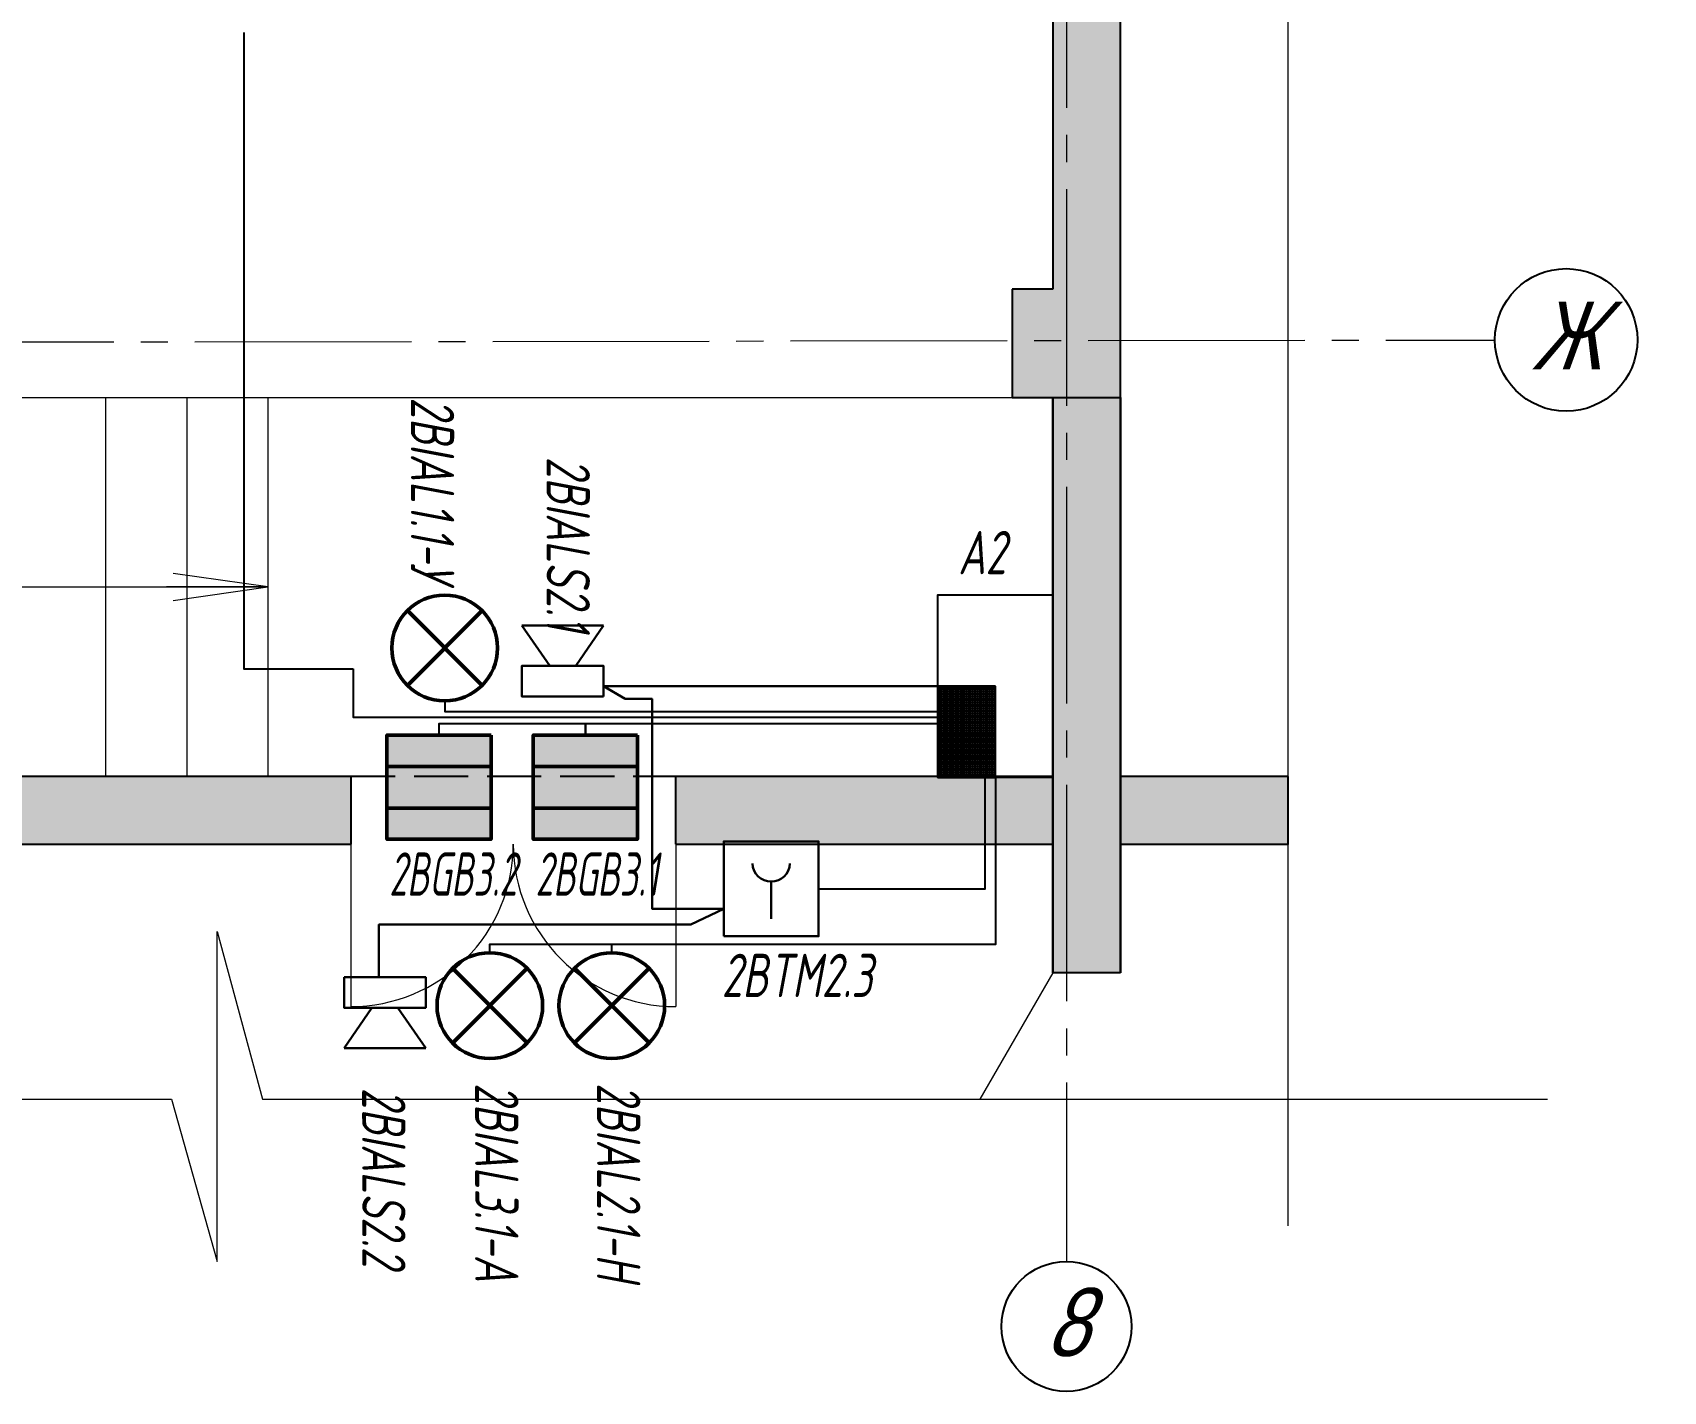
# Model space of a CAD drawing. Header units: millimetres. Extents: x -26895 to 107134, y 1241 to 21401.
# Drawn here: x 59080 to 65105, y 5531 to 10550 of the extents above; entities that cross this region are included whole.
import ezdxf
from ezdxf import colors
from ezdxf.entities.mleader import LeaderData, LeaderLine
from ezdxf.math import Vec2, Vec3

# ---------------------------------------------------------------- set-up
doc = ezdxf.new("R2010")
doc.units = ezdxf.units.MM
for name, pattern in [('1TS06', [15.375, 6, -0.15, 0.075, -0.15, 9]), ('DASHED', [7, 5, -2, 0]), ('LTYPE_2', [270, 200, -70]), ('LTYPE_5', [1100, 800, -100, 100, -100])]:
    doc.linetypes.add(name, pattern=pattern)
for name, color, linetype, lineweight in [('.', 7, 'Continuous', 50), ('4.4.4._Сэндвич', 252, 'Continuous', 53), ('RC-Выноски', 7, 'Continuous', 0), ('ПС', 1, 'Continuous', 50), ('размер КЛАДОЧНЫЙ2', 204, 'Continuous', 5)]:
    doc.layers.add(name, color=color, linetype=linetype, lineweight=lineweight)
for name, color, linetype, lineweight, true_color in [('STANDARD', 18, 'Continuous', 25, 0x000000), ('Общий01', 18, 'Continuous', 13, 0x000000), ('Общий03', 18, 'Continuous', 25, 0x000000), ('Стена', 18, 'Continuous', 50, 0x000000)]:
    doc.layers.add(name, color=color, linetype=linetype, lineweight=lineweight, true_color=true_color)
doc.layers.add('АГПТ', color=7, linetype='Continuous')
doc.styles.add('ARIALUNICODEMS', font='ARIALUNI.ttf')
doc.styles.add('RubezhCAD', font='arial.ttf', dxfattribs={"width": 0.8})
doc.styles.add('Архитектурный', font='isocpeui.ttf')

# ---------------------------------------------------------------- blocks, each defined once
blk = doc.blocks.new('щит01эт')
at = {"layer": 'АГПТ'}
h = blk.add_hatch(color=252, dxfattribs=at)
h.dxf.hatch_style = 1
h.paths.add_polyline_path([(-523351.99676, 497654.33584), (-523552.00448, 497654.33584), (-523552.0045, 495529.33588), (-523351.99676, 495529.33588)])
h.paths.add_polyline_path([(-522732.64126, 496254.33586), (-523351.99675, 496254.33586), (-523351.99675, 496004.3438), (-522732.64126, 496004.3438)])
h.paths.add_polyline_path([(-523552.00448, 497654.33584), (-523601.99674, 497654.33584), (-523601.99674, 495529.33588), (-523552.0045, 495529.33588)])
at = {"layer": 'Стена', "linetype": 'Continuous', "lineweight": 5}
for points in [[(-523351.99674, 498054.33583), (-523351.99669, 503654.3357), (-523601.99669, 503654.3357), (-523601.99675, 498054.33583)], [(-523751.99674, 497654.33584), (-523351.99675, 497654.33583), (-523351.99674, 498054.33583), (-523751.99673, 498054.33583)]]:
    blk.add_hatch(color=252, dxfattribs=at).paths.add_polyline_path(points)
h = blk.add_hatch(color=252, dxfattribs=at)
h.paths.add_polyline_path([(-526195.30239, 496254.34383), (-529702.00438, 496254.34386), (-529702.00438, 496004.34387), (-526195.30239, 496004.34383)])
h.paths.add_polyline_path([(-524995.30241, 496254.34381), (-524995.30241, 496004.34382), (-523602.00452, 496004.34381), (-523602.00452, 496254.3438)])
at = {"layer": 'STANDARD', "color": 252, "linetype": 'Continuous', "lineweight": 13}
for p, q in [((-528002.00451, 497654.34482), (-526502.00455, 497654.34452)), ((-527102.00453, 497654.34458), (-527102.00466, 496254.34475)), ((-526802.00454, 497654.34455), (-526802.00467, 496254.34472)), ((-526502.00455, 497654.34452), (-526502.00467, 496254.34469)), ((-526502.00461, 496954.3446), (-526852.00463, 497004.34461)), ((-528002.00458, 496954.34476), (-526502.00461, 496954.3446)), ((-526502.00461, 496954.3446), (-526877.00464, 496954.3446)), ((-526852.00463, 496904.3446), (-526502.00461, 496954.3446))]:
    blk.add_line(p, q, dxfattribs=at)
at = {"layer": 'АГПТ', "color": 252, "lineweight": 13}
for points in [[(-522732.64126, 494594.96877), (-522732.64126, 500686.39388), (-522132.64124, 500854.33576), (-523351.99672, 500854.33576), (-522732.64126, 501022.27765), (-522732.64126, 509334.35154)], [(-531235.65694, 495062.72859), (-526857.8279, 495062.72859), (-526689.88602, 494462.72857), (-526689.88602, 495682.08404), (-526521.94414, 495062.72859), (-521774.45974, 495062.72859)]]:
    blk.add_lwpolyline(points, dxfattribs=at)
at = {"layer": 'АГПТ', "color": 252}
for points in [[(-523351.99676, 495529.33588), (-523601.99674, 495529.33588), (-523601.99674, 497654.33584), (-523351.99676, 497654.33584)], [(-522732.64126, 496254.33586), (-523351.99675, 496254.33586), (-523351.99675, 496004.3438), (-522732.64126, 496004.3438)]]:
    blk.add_lwpolyline(points, close=True, dxfattribs=at)
at = {"layer": 'Общий01', "color": 252, "linetype": 'LTYPE_5', "lineweight": 5}
for p, q in [((-523552.00436, 509423.699), (-523552.00451, 494462.72854)), ((-531171.35983, 497854.34362), (-521968.955, 497866.36374))]:
    blk.add_line(p, q, dxfattribs=at)
at = {"layer": 'Общий01', "color": 252, "linetype": 'Continuous', "lineweight": 25}
for centre, radius in [((-521705.65336, 497866.70766), 263.30187), ((-523552.00451, 494222.7791), 239.94944)]:
    blk.add_circle(centre, radius, dxfattribs=at)
at = {"layer": 'Общий03', "color": 252, "linetype": 'Continuous', "lineweight": 5}
blk.add_line((-528002.00451, 497654.34482), (-523752.00464, 497654.34478), dxfattribs=at)
at = {"layer": 'Стена', "color": 252, "linetype": 'Continuous', "lineweight": 25}
for p, q in [((-523601.99669, 503654.3357), (-523601.99675, 498054.33583)), ((-523351.99674, 498054.33583), (-523351.99669, 503654.3357)), ((-523751.99673, 498054.33583), (-523751.99674, 497654.33584)), ((-523601.99675, 498054.33583), (-523751.99673, 498054.33583)), ((-523351.99675, 497654.33583), (-523351.99674, 498054.33583)), ((-523751.99674, 497654.33584), (-523601.99674, 497654.33584)), ((-523601.99674, 497654.33584), (-523601.99676, 495854.33588)), ((-523351.99675, 496254.33587), (-523351.99674, 497654.33583)), ((-526195.30239, 496254.34383), (-529702.00438, 496254.34386)), ((-526195.30239, 496254.34383), (-526195.30239, 496004.34383)), ((-524995.30241, 496004.34382), (-524995.30241, 496254.34381)), ((-523602.00452, 496254.3438), (-524995.30241, 496254.34381)), ((-523602.00452, 496004.34381), (-523602.00452, 496254.3438)), ((-523352.00452, 496254.3438), (-523352.00452, 496004.3438)), ((-523351.99676, 495854.33587), (-523351.99675, 496254.33587)), ((-529702.00438, 496004.34387), (-526195.30239, 496004.34383)), ((-524995.30241, 496004.34382), (-523602.00452, 496004.34381)), ((-523601.99676, 495854.33588), (-523601.99676, 495529.33588)), ((-523351.99676, 495529.33588), (-523351.99676, 495854.33587)), ((-523351.99676, 495529.33588), (-523601.99676, 495529.33588))]:
    blk.add_line(p, q, dxfattribs=at)
at = {"layer": 'Стена', "color": 252, "linetype": 'LTYPE_2', "lineweight": 25}
for p, q in [((-523601.99675, 496254.33587), (-529951.99661, 496254.33593)), ((-523601.99676, 495854.33588), (-523601.99675, 496254.33587)), ((-523351.99675, 496254.33587), (-523351.99676, 495854.33587))]:
    blk.add_line(p, q, dxfattribs=at)
at = {"layer": 'Стена', "color": 252, "linetype": 'Continuous', "lineweight": 5}
for p, q in [((-526195.30239, 496004.34383), (-526195.30239, 495404.34385)), ((-524995.30241, 496004.34382), (-524995.30242, 495404.34383)), ((-523601.99676, 495529.33588), (-523871.39262, 495062.72859))]:
    blk.add_line(p, q, dxfattribs=at)
for centre, start, end in [((-526195.30239, 496004.34383), 269.999999418, 0), ((-524995.30241, 496004.34382), 180, 269.999999418)]:
    blk.add_arc(centre, 599.99999, start, end, dxfattribs=at)
at = {"layer": 'Общий01', "color": 252, "linetype": 'Continuous', "lineweight": 25, "style": 'ARIALUNICODEMS', "oblique": 20, "width": 0.8}
for s, p in [('Ж', (-521834.57559, 497757.95767)), ('8', (-523629.69892, 494114.0291))]:
    blk.add_text(s, height=250, rotation=360, dxfattribs=at).set_placement(p)
blk = doc.blocks.new('Геркон')
at = {"ltscale": 50}
h = blk.add_hatch(color=5, dxfattribs=at)
h.paths.add_polyline_path([(184163.6, -2159.3), (184163.6, -2309.3), (184663.6, -2309.3), (184663.6, -2159.3)])
h.paths.add_polyline_path([(184663.6, -2659.3), (184663.6, -2509.3), (184163.6, -2509.3), (184163.6, -2659.3)])
at = {"linetype": '1TS06', "true_color": 0xffffff}
blk.add_hatch(color=7, dxfattribs=at).paths.add_polyline_path([(184163.6, -2309.3), (184163.6, -2509.3), (184663.6, -2509.3), (184663.6, -2309.3)])
at = {"layer": 'ПС', "color": 5}
for p, q in [((184163.6, -2309.3), (184663.6, -2309.3)), ((184163.6, -2509.3), (184663.6, -2509.3))]:
    blk.add_line(p, q, dxfattribs=at)
blk.add_lwpolyline([(184163.6, -2659.3), (184663.6, -2659.3), (184663.6, -2159.3), (184163.6, -2159.3)], close=True, dxfattribs=at)
blk = doc.blocks.new('ЭДУ')
at = {"color": 5, "lineweight": 30}
blk.add_line((-820922.1, 54639.8), (-820922.1, 54738.1), dxfattribs=at)
blk.add_lwpolyline([(-821047.1, 54594.2), (-820797.1, 54594.2), (-820797.1, 54844.2), (-821047.1, 54844.2)], close=True, dxfattribs=at)
blk.add_arc((-820922.1, 54787.6), 49.5, 182.4442, 357.5558, dxfattribs=at)
blk = doc.blocks.new('BIAL')
at = {"layer": 'ПС', "color": 3}
for p, q in [((252503, 344100), (253015, 343588)), ((252503, 343588), (253015, 344100))]:
    blk.add_line(p, q, dxfattribs=at)
blk.add_circle((252759, 343844), 362, dxfattribs=at)
blk = doc.blocks.new('BIAS')
at = {"layer": 'размер КЛАДОЧНЫЙ2', "color": 4, "linetype": 'Continuous', "lineweight": 30}
for p, q in [((-819752.1, 54162.2), (-819654.8, 54229.1)), ((-819654.8, 54229.1), (-819654.8, 54033)), ((-819752.1, 54099.9), (-819654.8, 54033))]:
    blk.add_line(p, q, dxfattribs=at)
blk.add_lwpolyline([(-819825.3, 54033), (-819752.1, 54033), (-819752.1, 54229.1), (-819825.3, 54229.1)], close=True, dxfattribs=at)
blk = doc.blocks.new('монтBTH')
at = {"layer": 'RC-Выноски'}
ml = blk.add_multileader_mtext('Standard', dxfattribs=at)
ml.set_content('плита перекрытия', color=256, style='RubezhCAD')
ml.set_leader_properties()
ml.build(insert=Vec2(0, 0))
ml.multileader.update_dxf_attribs({"text_left_attachment_type": 2, "dogleg_length": 2, "arrow_head_size": 400, "scale": 100})
ctx = ml.context
ctx.base_point, ctx.scale, ctx.char_height, ctx.arrow_head_size, ctx.landing_gap_size, ctx.plane_origin = Vec3(4840785, -930815), 100, 250, 400, 100, Vec3(4361989, -1118802)
ctx.left_attachment, ctx.text_align_type = 2, 1
notes = []
notes.append((ctx, [(1, (1, 1, 0), (4843511, -930815), (-1, 0), 200, [(0, [(4843857, -932126)], 0, [])])]))
ctx.mtext.insert, ctx.mtext.width, ctx.mtext.alignment, ctx.mtext.flow_direction = Vec3(4842048, -930655), 2861.91, 2, 5
for ctx, leaders in notes:
    for number, flags, end, landing, length, lines in leaders:
        leader = LeaderData()
        leader.index, (leader.has_last_leader_line, leader.has_dogleg_vector, leader.attachment_direction) = number, flags
        leader.last_leader_point, leader.dogleg_vector, leader.dogleg_length = Vec3(end), Vec3(landing), length
        for number, points, colour, breaks in lines:
            line = LeaderLine()
            line.index, line.vertices, line.color, line.breaks = number, Vec3.list(points), colors.encode_raw_color(colour), breaks
            leader.lines.append(line)
        ctx.leaders.append(leader)

msp = doc.modelspace()

# ---------------------------------------------------------------- hatches: boundary and pattern name
at = {"layer": '.', "lineweight": 30}
h = msp.add_hatch(dxfattribs=at)
h.set_pattern_fill('ANGLE', color=1)
h.set_pattern_definition([(0, (726515.022, -510640.187), (0, 6.985), [5.08, -1.905]), (90, (726515.022, -510640.187), (-6.985, 4e-16), [5.08, -1.905])])
h.paths.add_polyline_path([(62424.6, 7798.5), (62636.5, 7798.5), (62636.5, 8135.7), (62424.6, 8135.7)])

# ---------------------------------------------------------------- linework, layer by layer
at = {"layer": 'АГПТ', "color": 1}
for points in [[(59860.8, 10549.9), (59860.8, 8199.2), (60264.9, 8199.2)], [(60264.9, 8199.2), (60264.9, 8020.8), (61528.2, 8020.8), (61528.2, 8020.8), (62424.6, 8020.8)], [(60581.9, 7955), (60581.9, 7998.1), (61122.4, 7998.1), (61122.4, 7955), (61122.4, 7998.1), (61551.7, 7998.1), (61551.7, 7998.1), (62424.6, 7998.1)], [(61984.3, 7387.5), (62599.7, 7387.5), (62599.7, 7798.5)]]:
    msp.add_lwpolyline(points, dxfattribs=at)
at = {"layer": 'АГПТ', "color": 1, "elevation": 949.3}
msp.add_lwpolyline([(62848.3, 8473), (62848.3, 7798.5), (62424.6, 7798.5), (62424.6, 8473)], close=True, dxfattribs=at)
at = {"layer": 'АГПТ', "color": 1, "lineweight": 30, "elevation": 949.3}
msp.add_lwpolyline([(62424.6, 8135.7), (61189.8, 8135.7), (61269.6, 8088.8), (61369.2, 8088.8), (61369.2, 7313.8), (61633.9, 7313.8), (61512.5, 7255.1), (61369.2, 7255.1), (60359.9, 7255.1), (60360, 7060.7)], dxfattribs=at)
msp.add_lwpolyline([(62424.6, 8135.7), (62636.5, 8135.7), (62636.5, 7798.5), (62424.6, 7798.5)], close=True, dxfattribs=at)
at = {"layer": 'АГПТ', "color": 116, "true_color": 0x136734}
for points in [[(60602.9, 8081.8), (60602.9, 8042.2), (61038.8, 8042.2), (61038.8, 8042.2), (61038.8, 8042.2), (61501, 8042.2), (61501, 8042.2), (62424.6, 8042.2)], [(60769.5, 7182.5), (60769.5, 7182.5), (62638.5, 7182.5), (62638.5, 7798.5)], [(60769.5, 7150.7), (60769.5, 7182.5)], [(61220.1, 7150.7), (61220.1, 7182.5)]]:
    msp.add_lwpolyline(points, dxfattribs=at)

# ---------------------------------------------------------------- block references
at = {"layer": '4.4.4._Сэндвич', "color": 1, "lineweight": 0, "xscale": 0.35, "yscale": 0.35, "zscale": 0.35}
msp.add_blockref('монтBTH', (-1638877.2, 331788.4), dxfattribs=at)
at = {"layer": 'АГПТ'}
msp.add_blockref('щит01эт', (586451.6, -488452), dxfattribs=at)
at = {"layer": 'АГПТ', "color": 5, "xscale": 0.5389999999999999, "yscale": 0.5389999999999999, "zscale": 0.5389999999999999}
for p, rotation in [((196839.9, 193608.7), 180), ((-75427.5, -178405.6), 0.012352284869584), ((-74977, -178405.5), 0.012352284869584)]:
    msp.add_blockref('BIAL', p, dxfattribs=dict(at, rotation=rotation))
at = {"layer": 'АГПТ', "xscale": 1.54, "yscale": 1.54, "zscale": 1.54}
for p, rotation in [((144400.6, 1270628.7), 89.99999999999996), ((-22707.8, -1255488.2), 270.0123522848695)]:
    msp.add_blockref('BIAS', p, dxfattribs=dict(at, rotation=rotation))
at = {"layer": 'АГПТ', "color": 1, "xscale": 0.7700000000000001, "yscale": 0.7700000000000001, "zscale": 0.7700000000000001, "rotation": 180}
for p in [(202580.4, 5907.4), (203120.9, 5907.4)]:
    msp.add_blockref('Геркон', p, dxfattribs=at)
at = {"layer": 'АГПТ', "xscale": 1.401399999999999, "yscale": 1.401399999999999, "zscale": 1.401399999999999}
msp.add_blockref('ЭДУ', (1212249.4, -69296.1), dxfattribs=at)

# ---------------------------------------------------------------- texts
at = {"layer": 'АГПТ', "linetype": 'DASHED', "char_height": 160, "attachment_point": 1, "style": 'Архитектурный'}
for s, insert, rotation in [('{\\W0.7;2BIAL1.1-У}', (60637.9, 9202.7, 0), 270), ('{\\W0.7;2BIALS2.1}', (61139.3, 8982.8, 0), 270), ('{\\W0.7;2BIALS2.2}', (60457.9, 6652.3), 270.01235), ('{\\W0.7;2BIAL3.1-А}', (60875.2, 6669.5), 270.01235), ('{\\W0.7;2BIAL2.1-Н}', (61325.6, 6669.5), 270.01235)]:
    msp.add_mtext_dynamic_manual_height_columns(s, width=2688.671, gutter_width=1, heights=[0], dxfattribs=dict(at, insert=insert, rotation=rotation))
for s, insert in [('{\\W0.7;А2}', (62500, 8709.3, 0)), ('{\\W0.6;2BGB3.2}', (60398, 7521.7, 0)), ('{\\W0.6;2BGB3.1}', (60938.4, 7521.7, 0)), ('{\\W0.7;2BTM2.3}', (61626, 7147.4))]:
    msp.add_mtext_dynamic_manual_height_columns(s, width=2688.671, gutter_width=1, heights=[0], dxfattribs=dict(at, insert=insert))

doc.saveas('drawing.dxf')
